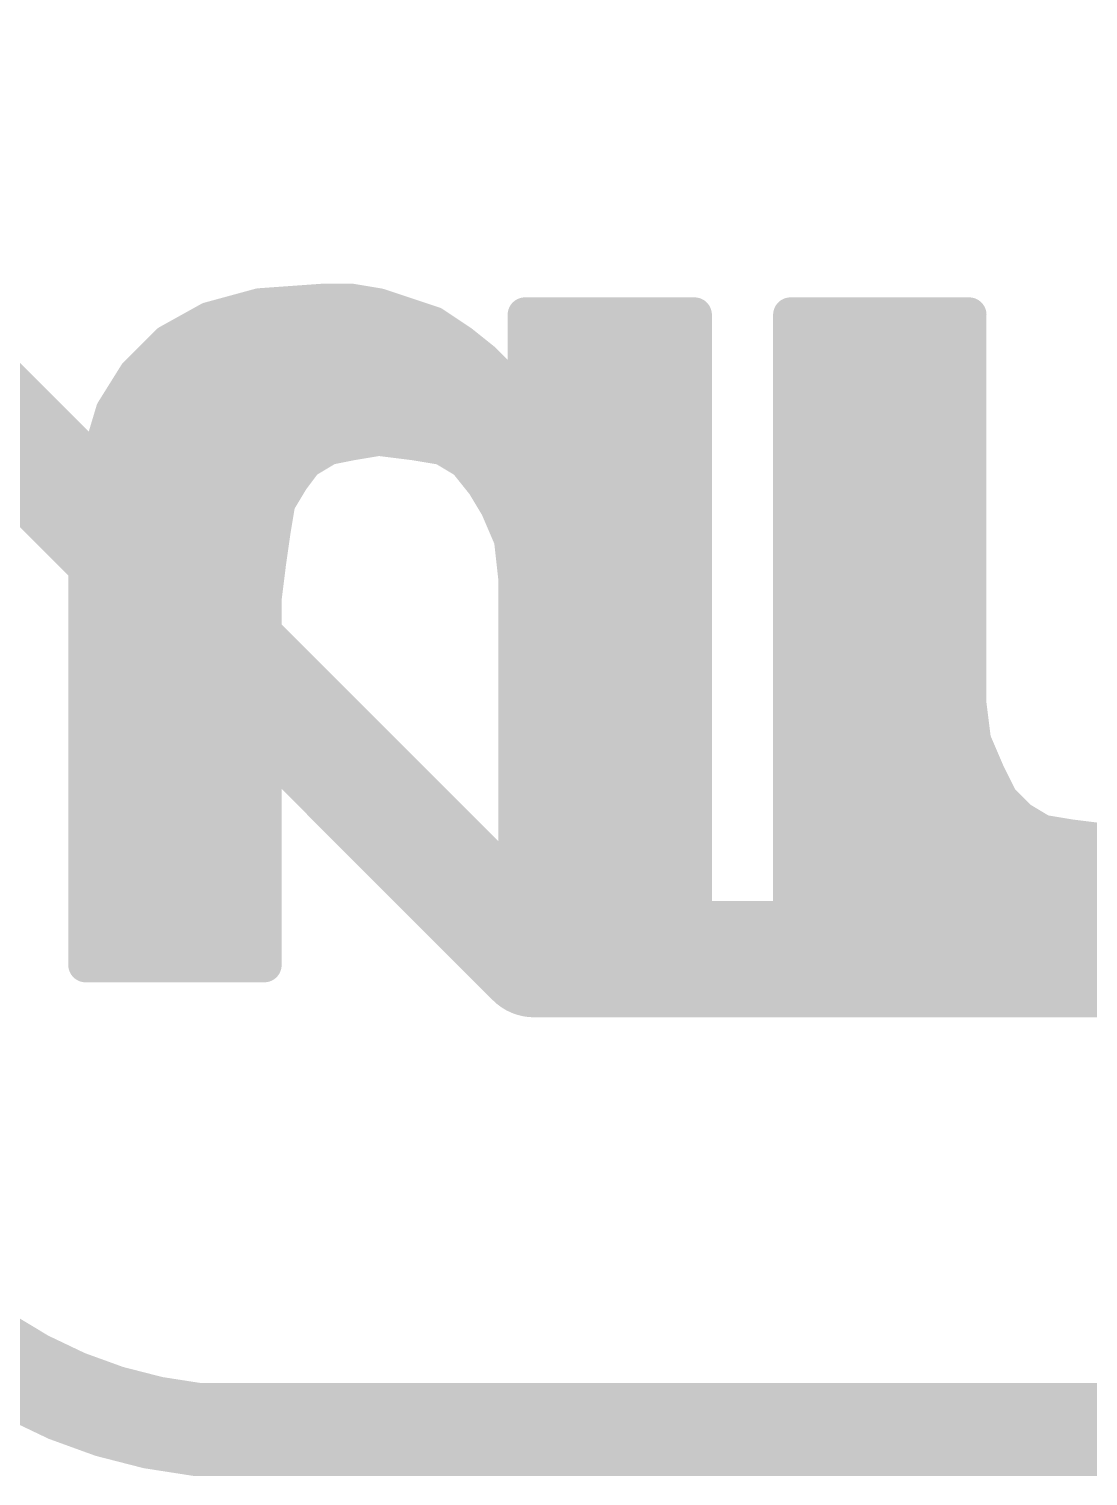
# Model space of a CAD drawing. Extents: x -31 to 86, y -14 to 53.
# Drawn here: x 13.501 to 15.816, y 2.681 to 5.842 of the extents above; entities that cross this region are included whole.
import ezdxf

# ---------------------------------------------------------------- set-up
doc = ezdxf.new("R2010")
doc.units = 0
for name, color, linetype in [('1', 12, 'CONTINUOUS'), ('16', 132, 'CONTINUOUS'), ('21', 41, 'CONTINUOUS'), ('22', 40, 'CONTINUOUS')]:
    doc.layers.add(name, color=color, linetype=linetype)

msp = doc.modelspace()

# ---------------------------------------------------------------- linework, layer by layer
at = {"layer": '1', "const_width": 0.254}
for points in [[(12.7, 5.715), (14.605, 3.81)], [(14.605, 3.81), (29.21, 3.81)]]:
    msp.add_lwpolyline(points, dxfattribs=at)
at = {"layer": '1', "const_width": 0.127}
for points in [[(14.605, 3.8735, 1), (14.605, 3.7465)], [(14.5601, 3.7651, 1), (14.6499, 3.8549)]]:
    msp.add_lwpolyline(points, format="xyb", dxfattribs=at)
at = {"layer": '16', "const_width": 0.254}
for points in [[(12.7, 5.715), (14.605, 3.81)], [(14.605, 3.81), (29.21, 3.81)]]:
    msp.add_lwpolyline(points, dxfattribs=at)
at = {"layer": '16', "const_width": 0.127}
for points in [[(14.605, 3.8735, 1), (14.605, 3.7465)], [(14.5601, 3.7651, 1), (14.6499, 3.8549)]]:
    msp.add_lwpolyline(points, format="xyb", dxfattribs=at)
at = {"layer": '21'}
for points, const_width in [([(12.96, 3.7825, 0.3802), (13.87, 2.7825)], 0.2032), ([(13.87, 2.8333, 1), (13.87, 2.7317)], 0.1016), ([(13.8646, 2.732, 1), (13.8754, 2.833)], 0.1016)]:
    msp.add_lwpolyline(points, format="xyb", dxfattribs=dict(at, const_width=const_width))
at = {"layer": '21', "const_width": 0.2032}
msp.add_lwpolyline([(29.81, 2.7825), (13.87, 2.7825)], dxfattribs=at)
at = {"layer": '22', "const_width": 0.0762}
for points in [[(14.1455, 5.2475), (14.0055, 5.2375)], [(14.2055, 5.2475), (14.1455, 5.2475)], [(14.2655, 5.2375), (14.2055, 5.2475)], [(14.0055, 5.2375), (13.8955, 5.2075)], [(14.3255, 5.2175), (14.2655, 5.2375)], [(14.3855, 5.1975), (14.3255, 5.2175)], [(14.9555, 5.2175), (14.5855, 5.2175)], [(14.5855, 5.2175), (14.5855, 5.0175)], [(14.9555, 5.0375), (14.9555, 5.2175)], [(15.5555, 5.2175), (15.1655, 5.2175)], [(15.1655, 5.2175), (15.1655, 3.9775)], [(15.5555, 4.3675), (15.5555, 5.2175)], [(13.8955, 5.2075), (13.8055, 5.1575)], [(13.8489, 5.1816), (14.4093, 5.1816)], [(14.4455, 5.1575), (14.3855, 5.1975)], [(14.5855, 5.1816), (14.9555, 5.1816)], [(15.1655, 5.1816), (15.5555, 5.1816)], [(13.8055, 5.1575), (13.7355, 5.0875)], [(14.4955, 5.1175), (14.4455, 5.1575)], [(14.5355, 5.0775), (14.4955, 5.1175)], [(13.7355, 5.0875), (13.6855, 5.0075)], [(13.7534, 5.1054), (14.5076, 5.1054)], [(14.5855, 5.1054), (14.9555, 5.1054)], [(15.1655, 5.1054), (15.5555, 5.1054)], [(14.5755, 5.0175), (14.5355, 5.0775)], [(13.6991, 5.0292), (14.5677, 5.0292)], [(14.5855, 5.0292), (14.9555, 5.0292)], [(14.9555, 3.7975), (14.9555, 5.0375)], [(15.1655, 5.0292), (15.5555, 5.0292)], [(13.6855, 5.0075), (13.6555, 4.9075)], [(14.5855, 5.0175), (14.5755, 5.0175)], [(13.6692, 4.953), (14.9555, 4.953)], [(14.1055, 4.8975), (14.1555, 4.9275)], [(14.1555, 4.9275), (14.2055, 4.9375)], [(14.2055, 4.9375), (14.2655, 4.9475)], [(14.2655, 4.9475), (14.3455, 4.9375)], [(14.3455, 4.9375), (14.4055, 4.9275)], [(14.4055, 4.9275), (14.4555, 4.8975)], [(15.1655, 4.953), (15.5555, 4.953)], [(13.6555, 4.9075), (13.6355, 4.7975)], [(14.0755, 4.8575), (14.1055, 4.8975)], [(14.4555, 4.8975), (14.4955, 4.8475)], [(13.6499, 4.8768), (14.09, 4.8768)], [(14.4721, 4.8768), (14.9555, 4.8768)], [(15.1655, 4.8768), (15.5555, 4.8768)], [(14.0455, 4.8075), (14.0755, 4.8575)], [(14.4955, 4.8475), (14.5255, 4.7975)], [(13.6361, 4.8006), (14.0444, 4.8006)], [(14.0355, 4.7475), (14.0455, 4.8075)], [(14.5236, 4.8006), (14.9555, 4.8006)], [(15.1655, 4.8006), (15.5555, 4.8006)], [(13.6355, 4.7975), (13.6255, 4.6675)], [(14.5255, 4.7975), (14.5555, 4.7275)], [(14.0255, 4.6775), (14.0355, 4.7475)], [(13.6299, 4.7244), (14.0322, 4.7244)], [(14.5555, 4.7275), (14.5655, 4.6375)], [(14.5558, 4.7244), (14.9555, 4.7244)], [(15.1655, 4.7244), (15.5555, 4.7244)], [(14.0155, 4.5975), (14.0255, 4.6775)], [(13.6255, 4.6675), (13.6255, 3.7975)], [(13.6255, 4.6482), (14.0218, 4.6482)], [(14.5643, 4.6482), (14.9555, 4.6482)], [(15.1655, 4.6482), (15.5555, 4.6482)], [(14.5655, 4.6375), (14.5655, 3.7975)], [(14.0155, 3.7975), (14.0155, 4.5975)], [(13.6255, 4.572), (14.0155, 4.572)], [(14.5655, 4.572), (14.9555, 4.572)], [(15.1655, 4.572), (15.5555, 4.572)], [(13.6255, 4.4958), (14.0155, 4.4958)], [(14.5655, 4.4958), (14.9555, 4.4958)], [(15.1655, 4.4958), (15.5555, 4.4958)], [(13.6255, 4.4196), (14.0155, 4.4196)], [(14.5655, 4.4196), (14.9555, 4.4196)], [(15.1655, 4.4196), (15.5555, 4.4196)], [(15.5655, 4.2875), (15.5555, 4.3675)], [(13.6255, 4.3434), (14.0155, 4.3434)], [(14.5655, 4.3434), (14.9555, 4.3434)], [(15.1655, 4.3434), (15.5585, 4.3434)], [(13.6255, 4.2672), (14.0155, 4.2672)], [(14.5655, 4.2672), (14.9555, 4.2672)], [(15.1655, 4.2672), (15.5742, 4.2672)], [(15.5955, 4.2175), (15.5655, 4.2875)], [(15.6255, 4.1575), (15.5955, 4.2175)], [(13.6255, 4.191), (14.0155, 4.191)], [(14.5655, 4.191), (14.9555, 4.191)], [(15.1655, 4.191), (15.6088, 4.191)], [(15.6655, 4.1175), (15.6255, 4.1575)], [(13.6255, 4.1148), (14.0155, 4.1148)], [(14.5655, 4.1148), (14.9555, 4.1148)], [(15.1655, 4.1148), (15.67, 4.1148)], [(15.7155, 4.0875), (15.6655, 4.1175)], [(15.7755, 4.0775), (15.7155, 4.0875)], [(15.8555, 4.0675), (15.7755, 4.0775)], [(13.6255, 4.0386), (14.0155, 4.0386)], [(14.5655, 4.0386), (14.9555, 4.0386)], [(15.1655, 4.0386), (16.4448, 4.0386)], [(15.1655, 3.9775), (15.1655, 3.7975)], [(15.5355, 3.7975), (15.5355, 3.9975)], [(15.5355, 3.9975), (15.5455, 3.9975)], [(15.5455, 3.9975), (15.5855, 3.9375)], [(13.6255, 3.9624), (14.0155, 3.9624)], [(14.5655, 3.9624), (14.9555, 3.9624)], [(15.1655, 3.9624), (15.5355, 3.9624)], [(15.5689, 3.9624), (16.4104, 3.9624)], [(15.5855, 3.9375), (15.6255, 3.8875)], [(13.6255, 3.8862), (14.0155, 3.8862)], [(14.5655, 3.8862), (14.9555, 3.8862)], [(15.1655, 3.8862), (15.5355, 3.8862)], [(15.6255, 3.8875), (15.6755, 3.8475)], [(15.6271, 3.8862), (16.349, 3.8862)], [(15.6755, 3.8475), (15.7355, 3.8175)], [(13.6255, 3.81), (14.0155, 3.81)], [(13.6255, 3.7975), (14.0155, 3.7975)], [(14.5655, 3.81), (14.9555, 3.81)], [(14.5655, 3.7975), (14.9555, 3.7975)], [(15.1655, 3.81), (15.5355, 3.81)], [(15.1655, 3.7975), (15.5355, 3.7975)], [(15.7355, 3.8175), (15.7855, 3.7975)], [(15.7543, 3.81), (16.23, 3.81)], [(15.7855, 3.7975), (15.8455, 3.7775)], [(15.8455, 3.7775), (15.9155, 3.7675)]]:
    msp.add_lwpolyline(points, dxfattribs=at)
at = {"layer": '22', "const_width": 0.0381}
for points in [[(14.1455, 5.2666, 1), (14.1455, 5.2285)], [(14.1469, 5.2285, 1), (14.1441, 5.2665)], [(14.2086, 5.2663, 1), (14.2024, 5.2287)], [(14.2055, 5.2285, 1), (14.2055, 5.2666)], [(14.0041, 5.2565, 1), (14.0069, 5.2185)], [(14.0105, 5.2191, 1), (14.0005, 5.2559)], [(14.2715, 5.2556, 1), (14.2595, 5.2194)], [(14.2624, 5.2187, 1), (14.2686, 5.2563)], [(14.3315, 5.2356, 1), (14.3195, 5.1994)], [(14.3195, 5.1994, 1), (14.3315, 5.2356)], [(14.5855, 5.2366, 1), (14.5855, 5.1985)], [(14.6046, 5.2175, 1), (14.5665, 5.2175)], [(14.9746, 5.2175, 1), (14.9365, 5.2175)], [(14.9555, 5.1985, 1), (14.9555, 5.2366)], [(15.1655, 5.2366, 1), (15.1655, 5.1985)], [(15.1846, 5.2175, 1), (15.1465, 5.2175)], [(15.5746, 5.2175, 1), (15.5365, 5.2175)], [(15.5555, 5.1985, 1), (15.5555, 5.2366)], [(13.8489, 5.2007, 1), (13.8489, 5.1626)], [(13.8905, 5.2259, 1), (13.9005, 5.1891)], [(13.9048, 5.1908, 1), (13.8862, 5.2242)], [(14.3961, 5.2134, 1), (14.3749, 5.1816)], [(14.3795, 5.1794, 1), (14.3915, 5.2156)], [(14.4093, 5.1626, 1), (14.4093, 5.2007)], [(14.5855, 5.2007, 1), (14.5855, 5.1626)], [(14.9555, 5.1626, 1), (14.9555, 5.2007)], [(15.1655, 5.2007, 1), (15.1655, 5.1626)], [(15.5555, 5.1626, 1), (15.5555, 5.2007)], [(13.7962, 5.1742, 1), (13.8148, 5.1408)], [(13.819, 5.144, 1), (13.792, 5.171)], [(14.4574, 5.1724, 1), (14.4336, 5.1426)], [(14.4349, 5.1416, 1), (14.4561, 5.1734)], [(14.509, 5.131, 1), (14.482, 5.104)], [(13.7517, 5.0774, 1), (13.7193, 5.0976)], [(13.7534, 5.1245, 1), (13.7534, 5.0864)], [(14.4836, 5.1026, 1), (14.5074, 5.1324)], [(14.5076, 5.0864, 1), (14.5076, 5.1245)], [(14.5855, 5.1245, 1), (14.5855, 5.0864)], [(14.9555, 5.0864, 1), (14.9555, 5.1245)], [(15.1655, 5.1245, 1), (15.1655, 5.0864)], [(15.5555, 5.0864, 1), (15.5555, 5.1245)], [(13.722, 5.101, 1), (13.749, 5.074)], [(14.5514, 5.0881, 1), (14.5196, 5.0669)], [(14.522, 5.064, 1), (14.549, 5.091)], [(13.6991, 5.0483, 1), (13.6991, 5.0102)], [(14.5855, 5.0483, 1), (14.5855, 5.0102)], [(14.5677, 5.0102, 1), (14.5677, 5.0483)], [(14.9746, 5.0375, 1), (14.9365, 5.0375)], [(14.9555, 5.0102, 1), (14.9555, 5.0483)], [(15.1655, 5.0483, 1), (15.1655, 5.0102)], [(15.5555, 5.0102, 1), (15.5555, 5.0483)], [(13.6693, 5.0176, 1), (13.7017, 4.9974)], [(13.7037, 5.002, 1), (13.6673, 5.013)], [(14.5755, 5.0366, 1), (14.5755, 4.9985)], [(14.5596, 5.0069, 1), (14.5914, 5.0281)], [(14.5665, 5.0175, 1), (14.6046, 5.0175)], [(14.5855, 4.9985, 1), (14.5855, 5.0366)], [(14.9365, 5.0375, 1), (14.9746, 5.0375)], [(13.6692, 4.9721, 1), (13.6692, 4.934)], [(14.1518, 4.9462, 1), (14.1592, 4.9088)], [(14.1653, 4.9112, 1), (14.1457, 4.9438)], [(14.2024, 4.9563, 1), (14.2086, 4.9187)], [(14.2092, 4.9188, 1), (14.2018, 4.9562)], [(14.2679, 4.9664, 1), (14.2631, 4.9286)], [(14.2686, 4.9287, 1), (14.2624, 4.9663)], [(14.3486, 4.9563, 1), (14.3424, 4.9187)], [(14.3431, 4.9186, 1), (14.3479, 4.9564)], [(14.4153, 4.9438, 1), (14.3957, 4.9112)], [(14.4024, 4.9087, 1), (14.4086, 4.9463)], [(14.9555, 4.934, 1), (14.9555, 4.9721)], [(15.1655, 4.9721, 1), (15.1655, 4.934)], [(15.5555, 4.934, 1), (15.5555, 4.9721)], [(13.6373, 4.913, 1), (13.6737, 4.902)], [(13.6742, 4.9041, 1), (13.6368, 4.9109)], [(14.0957, 4.9138, 1), (14.1153, 4.8812)], [(14.1207, 4.8861, 1), (14.0903, 4.9089)], [(14.4704, 4.9094, 1), (14.4406, 4.8856)], [(14.4457, 4.8812, 1), (14.4653, 4.9138)], [(13.6499, 4.8959, 1), (13.6499, 4.8578)], [(14.09, 4.8578, 1), (14.09, 4.8959)], [(14.4721, 4.8959, 1), (14.4721, 4.8578)], [(14.9555, 4.8578, 1), (14.9555, 4.8959)], [(15.1655, 4.8959, 1), (15.1655, 4.8578)], [(15.5555, 4.8578, 1), (15.5555, 4.8959)], [(14.0603, 4.8689, 1), (14.0907, 4.8461)], [(14.0918, 4.8477, 1), (14.0592, 4.8673)], [(14.5118, 4.8573, 1), (14.4792, 4.8377)], [(14.4806, 4.8356, 1), (14.5104, 4.8594)], [(13.6361, 4.8197, 1), (13.6361, 4.7816)], [(14.0643, 4.8044, 1), (14.0267, 4.8106)], [(14.0444, 4.7816, 1), (14.0444, 4.8197)], [(14.5236, 4.8197, 1), (14.5236, 4.7816)], [(14.9555, 4.7816, 1), (14.9555, 4.8197)], [(15.1655, 4.8197, 1), (15.1655, 4.7816)], [(15.5555, 4.7816, 1), (15.5555, 4.8197)], [(13.6168, 4.8009, 1), (13.6542, 4.7941)], [(13.6545, 4.796, 1), (13.6165, 4.799)], [(14.0292, 4.8173, 1), (14.0618, 4.7977)], [(14.543, 4.805, 1), (14.508, 4.79)], [(14.5092, 4.7877, 1), (14.5418, 4.8073)], [(14.0544, 4.7448, 1), (14.0166, 4.7502)], [(13.6299, 4.7435, 1), (13.6299, 4.7054)], [(14.0167, 4.7506, 1), (14.0543, 4.7444)], [(14.0322, 4.7054, 1), (14.0322, 4.7435)], [(14.5744, 4.7296, 1), (14.5366, 4.7254)], [(14.5558, 4.7435, 1), (14.5558, 4.7054)], [(14.538, 4.72, 1), (14.573, 4.735)], [(14.9555, 4.7054, 1), (14.9555, 4.7435)], [(15.1655, 4.7435, 1), (15.1655, 4.7054)], [(15.5555, 4.7054, 1), (15.5555, 4.7435)], [(14.0444, 4.6751, 1), (14.0066, 4.6799)], [(13.6065, 4.669, 1), (13.6445, 4.666)], [(13.6255, 4.6673, 1), (13.6255, 4.6292)], [(13.6446, 4.6675, 1), (13.6065, 4.6675)], [(14.0066, 4.6802, 1), (14.0444, 4.6748)], [(14.0218, 4.6292, 1), (14.0218, 4.6673)], [(14.5643, 4.6673, 1), (14.5643, 4.6292)], [(14.9555, 4.6292, 1), (14.9555, 4.6673)], [(15.1655, 4.6673, 1), (15.1655, 4.6292)], [(15.5555, 4.6292, 1), (15.5555, 4.6673)], [(14.5846, 4.6375, 1), (14.5465, 4.6375)], [(14.5466, 4.6354, 1), (14.5844, 4.6396)], [(14.0346, 4.5975, 1), (13.9965, 4.5975)], [(13.9966, 4.5999, 1), (14.0344, 4.5951)], [(13.6255, 4.5911, 1), (13.6255, 4.553)], [(14.0155, 4.553, 1), (14.0155, 4.5911)], [(14.5655, 4.5911, 1), (14.5655, 4.553)], [(14.9555, 4.553, 1), (14.9555, 4.5911)], [(15.1655, 4.5911, 1), (15.1655, 4.553)], [(15.5555, 4.553, 1), (15.5555, 4.5911)], [(13.6255, 4.5149, 1), (13.6255, 4.4768)], [(14.0155, 4.4768, 1), (14.0155, 4.5149)], [(14.5655, 4.5149, 1), (14.5655, 4.4768)], [(14.9555, 4.4768, 1), (14.9555, 4.5149)], [(15.1655, 4.5149, 1), (15.1655, 4.4768)], [(15.5555, 4.4768, 1), (15.5555, 4.5149)], [(13.6255, 4.4386, 1), (13.6255, 4.4005)], [(14.0155, 4.4005, 1), (14.0155, 4.4386)], [(14.5655, 4.4386, 1), (14.5655, 4.4005)], [(14.9555, 4.4005, 1), (14.9555, 4.4386)], [(15.1655, 4.4386, 1), (15.1655, 4.4005)], [(15.5555, 4.4005, 1), (15.5555, 4.4386)], [(15.5744, 4.3699, 1), (15.5366, 4.3651)], [(13.6255, 4.3624, 1), (13.6255, 4.3243)], [(14.0155, 4.3243, 1), (14.0155, 4.3624)], [(14.5655, 4.3624, 1), (14.5655, 4.3243)], [(14.9555, 4.3243, 1), (14.9555, 4.3624)], [(15.1655, 4.3624, 1), (15.1655, 4.3243)], [(15.5365, 4.3675, 1), (15.5746, 4.3675)], [(15.5585, 4.3243, 1), (15.5585, 4.3624)], [(13.6255, 4.2862, 1), (13.6255, 4.2481)], [(14.0155, 4.2481, 1), (14.0155, 4.2862)], [(14.5655, 4.2862, 1), (14.5655, 4.2481)], [(14.9555, 4.2481, 1), (14.9555, 4.2862)], [(15.1655, 4.2862, 1), (15.1655, 4.2481)], [(15.583, 4.295, 1), (15.548, 4.28)], [(15.5466, 4.2851, 1), (15.5844, 4.2899)], [(15.5742, 4.2481, 1), (15.5742, 4.2862)], [(15.6125, 4.226, 1), (15.5785, 4.209)], [(15.578, 4.21, 1), (15.613, 4.225)], [(13.6255, 4.21, 1), (13.6255, 4.1719)], [(14.0155, 4.1719, 1), (14.0155, 4.21)], [(14.5655, 4.21, 1), (14.5655, 4.1719)], [(14.9555, 4.1719, 1), (14.9555, 4.21)], [(15.1655, 4.21, 1), (15.1655, 4.1719)], [(15.6088, 4.1719, 1), (15.6088, 4.21)], [(15.639, 4.171, 1), (15.612, 4.144)], [(15.6085, 4.149, 1), (15.6425, 4.166)], [(13.6255, 4.1338, 1), (13.6255, 4.0957)], [(14.0155, 4.0957, 1), (14.0155, 4.1338)], [(14.5655, 4.1338, 1), (14.5655, 4.0957)], [(14.9555, 4.0957, 1), (14.9555, 4.1338)], [(15.1655, 4.1338, 1), (15.1655, 4.0957)], [(15.6753, 4.1338, 1), (15.6557, 4.1012)], [(15.652, 4.104, 1), (15.679, 4.131)], [(15.67, 4.0957, 1), (15.67, 4.1338)], [(15.7186, 4.1063, 1), (15.7124, 4.0687)], [(15.7057, 4.0712, 1), (15.7253, 4.1038)], [(15.7779, 4.0964, 1), (15.7731, 4.0586)], [(15.7724, 4.0587, 1), (15.7786, 4.0963)], [(13.6255, 4.0577, 1), (13.6255, 4.0196)], [(14.0155, 4.0196, 1), (14.0155, 4.0577)], [(14.5655, 4.0577, 1), (14.5655, 4.0196)], [(14.9555, 4.0196, 1), (14.9555, 4.0577)], [(15.1655, 4.0577, 1), (15.1655, 4.0196)], [(15.1846, 3.9775, 1), (15.1465, 3.9775)], [(15.5546, 3.9975, 1), (15.5165, 3.9975)], [(15.5355, 4.0165, 1), (15.5355, 3.9785)], [(15.5614, 4.0081, 1), (15.5296, 3.9869)], [(15.5455, 3.9785, 1), (15.5455, 4.0165)], [(13.6255, 3.9815, 1), (13.6255, 3.9434)], [(14.0155, 3.9434, 1), (14.0155, 3.9815)], [(14.5655, 3.9815, 1), (14.5655, 3.9434)], [(14.9555, 3.9434, 1), (14.9555, 3.9815)], [(15.1655, 3.9815, 1), (15.1655, 3.9434)], [(15.1465, 3.9775, 1), (15.1846, 3.9775)], [(15.5355, 3.9434, 1), (15.5355, 3.9815)], [(15.5689, 3.9815, 1), (15.5689, 3.9434)], [(15.6004, 3.9494, 1), (15.5706, 3.9256)], [(15.5696, 3.9269, 1), (15.6014, 3.9481)], [(13.6255, 3.9053, 1), (13.6255, 3.8672)], [(14.0155, 3.8672, 1), (14.0155, 3.9053)], [(14.5655, 3.9053, 1), (14.5655, 3.8672)], [(14.9555, 3.8672, 1), (14.9555, 3.9053)], [(15.1655, 3.9053, 1), (15.1655, 3.8672)], [(15.5355, 3.8672, 1), (15.5355, 3.9053)], [(15.6374, 3.9024, 1), (15.6136, 3.8726)], [(15.6271, 3.9053, 1), (15.6271, 3.8672)], [(15.6106, 3.8756, 1), (15.6404, 3.8994)], [(15.684, 3.8645, 1), (15.667, 3.8305)], [(15.6636, 3.8326, 1), (15.6874, 3.8624)], [(13.6255, 3.8291, 1), (13.6255, 3.791)], [(13.6255, 3.8166, 1), (13.6255, 3.7785)], [(14.0155, 3.791, 1), (14.0155, 3.8291)], [(14.0155, 3.7785, 1), (14.0155, 3.8166)], [(14.5655, 3.8291, 1), (14.5655, 3.791)], [(14.5655, 3.8166, 1), (14.5655, 3.7785)], [(14.9555, 3.791, 1), (14.9555, 3.8291)], [(14.9555, 3.7785, 1), (14.9555, 3.8166)], [(15.1655, 3.8291, 1), (15.1655, 3.791)], [(15.1655, 3.8166, 1), (15.1655, 3.7785)], [(15.5355, 3.791, 1), (15.5355, 3.8291)], [(15.5355, 3.7785, 1), (15.5355, 3.8166)], [(15.7426, 3.8352, 1), (15.7284, 3.7998)], [(15.727, 3.8005, 1), (15.744, 3.8345)], [(15.7543, 3.8291, 1), (15.7543, 3.791)], [(15.7915, 3.8156, 1), (15.7795, 3.7794)], [(15.7784, 3.7798, 1), (15.7926, 3.8152)], [(13.6065, 3.7975, 1), (13.6446, 3.7975)], [(13.9965, 3.7975, 1), (14.0346, 3.7975)], [(14.5465, 3.7975, 1), (14.5846, 3.7975)], [(14.9365, 3.7975, 1), (14.9746, 3.7975)], [(15.1465, 3.7975, 1), (15.1846, 3.7975)], [(15.5165, 3.7975, 1), (15.5546, 3.7975)], [(15.8482, 3.7964, 1), (15.8428, 3.7586)]]:
    msp.add_lwpolyline(points, format="xyb", dxfattribs=at)

doc.saveas('drawing.dxf')
